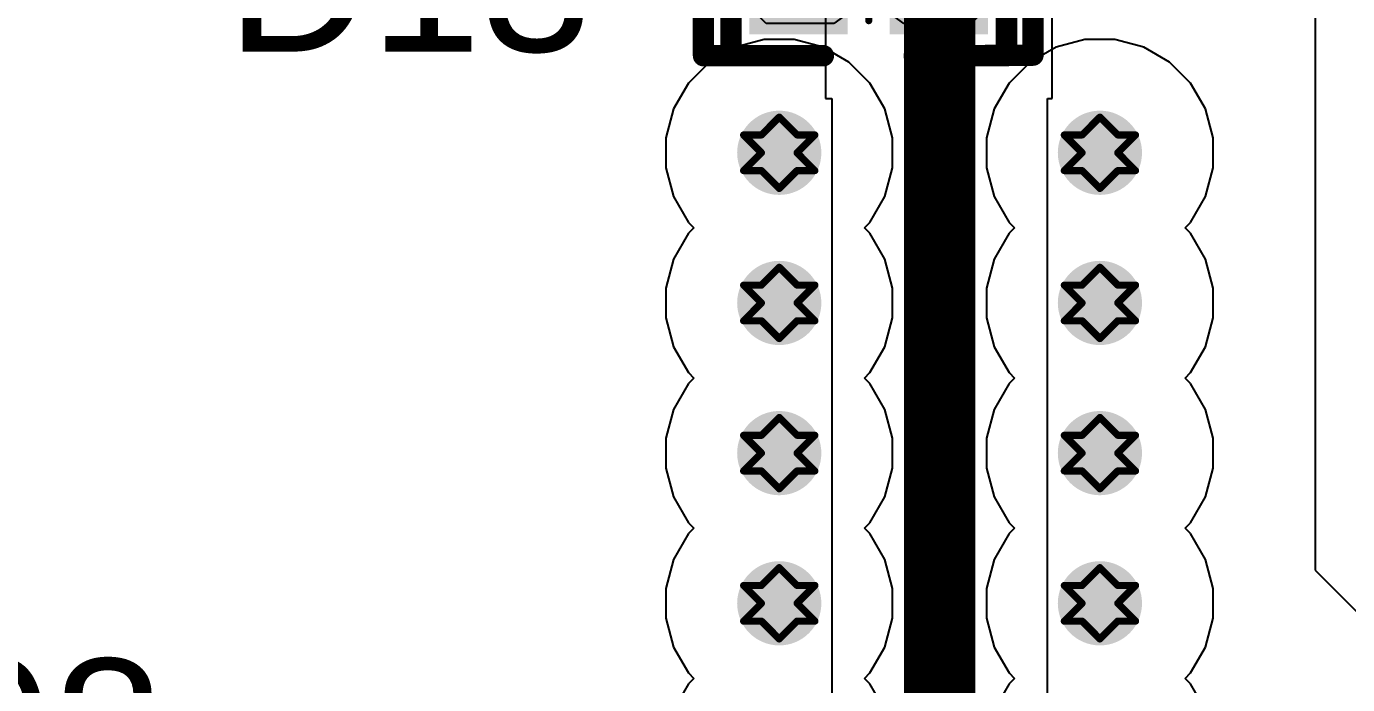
# Model space of a CAD drawing. Header units: inches. Extents: x -3 to 5437, y -3 to 5435.
# Drawn here: x 38.22 to 47.63, y 105.23 to 109.92 of the extents above; entities that cross this region are included whole.
import ezdxf

# ---------------------------------------------------------------- set-up
doc = ezdxf.new("R2010")
doc.units = ezdxf.units.IN
for name, color, linetype in [('Bottom Layer', 5, 'Continuous'), ('Drill Drawing', 1, 'Continuous'), ('GND', 16, 'Continuous'), ('Mechanical 15', 56, 'Continuous'), ('PWR', 76, 'Continuous'), ('Top Layer', 1, 'Continuous'), ('Top Overlay', 2, 'Continuous'), ('Top Paste', 8, 'Continuous'), ('Top Solder', 216, 'Continuous'), ('Via Holes', 16, 'Continuous')]:
    doc.layers.add(name, color=color, linetype=linetype)
doc.styles.add('Arial', font='', dxfattribs={"height": 0.2})
doc.styles.get('Arial').set_extended_font_data('Arial')

# ---------------------------------------------------------------- blocks, each defined once
blk = doc.blocks.new('TPESD0402G03V_68')
at = {"layer": 'Top Layer'}
for points in [[(-0.8, 0.3), (-0.2, 0.3), (-0.2, -0.3), (-0.8, -0.3)], [(0.2, 0.3), (0.8, 0.3), (0.8, -0.3), (0.2, -0.3)]]:
    blk.add_hatch(color=1, dxfattribs=at).paths.add_polyline_path(points)
at = {"layer": 'Top Solder'}
for points in [[(-0.8508, 0.3508), (-0.1492, 0.3508), (-0.1492, -0.3508), (-0.8508, -0.3508)], [(0.1492, 0.3508), (0.8508, 0.3508), (0.8508, -0.3508), (0.1492, -0.3508)]]:
    blk.add_hatch(color=216, dxfattribs=at).paths.add_polyline_path(points)
at = {"layer": 'Mechanical 15'}
for p, q in [((-0.1099, 0.19), (0.0001, -0.0098)), ((-0.1099, -0.0099), (-0.1099, 0.19)), ((0.0001, 0.0001), (0.1002, 0.19)), ((0.1002, 0.19), (0.1002, -0.1899)), ((0.1002, -0.1899), (0.0001, 0.0001)), ((0.0001, -0.0098), (-0.1099, -0.1899)), ((-0.1099, -0.1899), (-0.1099, -0.0099))]:
    blk.add_line(p, q, dxfattribs=at)
at = {"layer": 'Top Overlay'}
for p, q in [((-0.11, -0.0099), (-0.1099, 0.1901)), ((-0.1099, 0.1901), (0.0001, -0.0097)), ((0.0001, 0.0001), (0.1001, 0.1901)), ((0.1001, 0.1901), (0.1001, -0.1899)), ((0.1001, -0.1899), (0.0001, 0.0001)), ((-0.1099, -0.1899), (-0.11, -0.0099)), ((0.0001, -0.0097), (-0.1099, -0.1899))]:
    blk.add_line(p, q, dxfattribs=at)
for points in [[(-1.1777, -0.5039, 0.152, 0.152, 0), (-1.1777, 0.5081, 0.152, 0.152, 0)], [(-1.1777, 0.5081, 0.152, 0.152, 0), (-0.9811, 0.5042, 0.152, 0.152, 0)], [(-0.9811, -0.5039, 0.1524, 0.1524, 0), (-0.9811, 0.5042, 0.1524, 0.1524, 0)], [(-0.9811, 0.5042, 0.1524, 0.1524, 0), (-0.3235, 0.5042, 0.1524, 0.1524, 0)], [(-0.9811, -0.5039, 0.1524, 0.1524, 0), (-0.9811, 0.5042, 0.1524, 0.1524, 0)], [(0.3239, 0.504, 0.1524, 0.1524, 0), (0.9815, 0.504, 0.1524, 0.1524, 0)], [(0.9815, -0.504, 0.1524, 0.1524, 0), (0.9815, 0.504, 0.1524, 0.1524, 0)], [(0.9815, 0.504, 0.152, 0.152, 0), (1.1702, 0.504, 0.152, 0.152, 0)], [(1.1702, -0.4999, 0.152, 0.152, 0), (1.1702, 0.504, 0.152, 0.152, 0)], [(0.0001, -0.2539, 0.051, 0.051, 0), (0.0001, 0.2541, 0.051, 0.051, 0)], [(-1.1777, -0.5039, 0.152, 0.152, 0), (-0.9745, -0.5039, 0.152, 0.152, 0)], [(-1.1698, -0.5039, 0.152, 0.152, 0), (-0.9811, -0.5039, 0.152, 0.152, 0)], [(-0.9811, -0.5039, 0.1524, 0.1524, 0), (-0.3235, -0.5039, 0.1524, 0.1524, 0)], [(-0.9811, -0.5039, 0.1524, 0.1524, 0), (-0.3235, -0.5039, 0.1524, 0.1524, 0)], [(0.3239, -0.504, 0.1524, 0.1524, 0), (0.9815, -0.504, 0.1524, 0.1524, 0)], [(0.8471, -0.4999, 0.152, 0.152, 0), (1.1702, -0.4999, 0.152, 0.152, 0)]]:
    blk.add_lwpolyline(points, format="xyseb", dxfattribs=at)
for points in [[(-1.2157, 0.5081, 0.076, 0.076, 1), (-1.1397, 0.5081, 0.076, 0.076, 1)], [(-1.2157, 0.5081, 0.076, 0.076, 1), (-1.1397, 0.5081, 0.076, 0.076, 1)], [(-1.0192, 0.5042, 0.0762, 0.0762, 1), (-0.943, 0.5042, 0.0762, 0.0762, 1)], [(-1.0192, 0.5042, 0.0762, 0.0762, 1), (-0.943, 0.5042, 0.0762, 0.0762, 1)], [(-1.0192, 0.5042, 0.0762, 0.0762, 1), (-0.943, 0.5042, 0.0762, 0.0762, 1)], [(-1.0191, 0.5042, 0.076, 0.076, 1), (-0.9431, 0.5042, 0.076, 0.076, 1)], [(-0.3616, 0.5042, 0.0762, 0.0762, 1), (-0.2854, 0.5042, 0.0762, 0.0762, 1)], [(0.2858, 0.504, 0.0762, 0.0762, 1), (0.362, 0.504, 0.0762, 0.0762, 1)], [(0.9434, 0.504, 0.0762, 0.0762, 1), (1.0196, 0.504, 0.0762, 0.0762, 1)], [(0.9434, 0.504, 0.0762, 0.0762, 1), (1.0196, 0.504, 0.0762, 0.0762, 1)], [(0.9435, 0.504, 0.076, 0.076, 1), (1.0195, 0.504, 0.076, 0.076, 1)], [(1.1322, 0.504, 0.076, 0.076, 1), (1.2082, 0.504, 0.076, 0.076, 1)], [(1.1322, 0.504, 0.076, 0.076, 1), (1.2082, 0.504, 0.076, 0.076, 1)], [(-0.0127, 0.2541, 0.0255, 0.0255, 1), (0.0128, 0.2541, 0.0255, 0.0255, 1)], [(-0.0127, -0.2539, 0.0255, 0.0255, 1), (0.0128, -0.2539, 0.0255, 0.0255, 1)], [(-1.2157, -0.5039, 0.076, 0.076, 1), (-1.1397, -0.5039, 0.076, 0.076, 1)], [(-1.2157, -0.5039, 0.076, 0.076, 1), (-1.1397, -0.5039, 0.076, 0.076, 1)], [(-1.2078, -0.5039, 0.076, 0.076, 1), (-1.1318, -0.5039, 0.076, 0.076, 1)], [(-1.0192, -0.5039, 0.0762, 0.0762, 1), (-0.943, -0.5039, 0.0762, 0.0762, 1)], [(-1.0192, -0.5039, 0.0762, 0.0762, 1), (-0.943, -0.5039, 0.0762, 0.0762, 1)], [(-1.0192, -0.5039, 0.0762, 0.0762, 1), (-0.943, -0.5039, 0.0762, 0.0762, 1)], [(-1.0192, -0.5039, 0.0762, 0.0762, 1), (-0.943, -0.5039, 0.0762, 0.0762, 1)], [(-1.0191, -0.5039, 0.076, 0.076, 1), (-0.9431, -0.5039, 0.076, 0.076, 1)], [(-1.0125, -0.5039, 0.076, 0.076, 1), (-0.9365, -0.5039, 0.076, 0.076, 1)], [(-0.3616, -0.5039, 0.0762, 0.0762, 1), (-0.2854, -0.5039, 0.0762, 0.0762, 1)], [(-0.3616, -0.5039, 0.0762, 0.0762, 1), (-0.2854, -0.5039, 0.0762, 0.0762, 1)], [(0.2858, -0.504, 0.0762, 0.0762, 1), (0.362, -0.504, 0.0762, 0.0762, 1)], [(0.8091, -0.4999, 0.076, 0.076, 1), (0.8851, -0.4999, 0.076, 0.076, 1)], [(0.9434, -0.504, 0.0762, 0.0762, 1), (1.0196, -0.504, 0.0762, 0.0762, 1)], [(0.9434, -0.504, 0.0762, 0.0762, 1), (1.0196, -0.504, 0.0762, 0.0762, 1)], [(1.1322, -0.4999, 0.076, 0.076, 1), (1.2082, -0.4999, 0.076, 0.076, 1)], [(1.1322, -0.4999, 0.076, 0.076, 1), (1.2082, -0.4999, 0.076, 0.076, 1)]]:
    blk.add_lwpolyline(points, format="xyseb", close=True, dxfattribs=at)
at = {"layer": 'Top Paste'}
for p, q in [((-0.78, 0.2247), (-0.7299, 0.2748)), ((-0.78, -0.2252), (-0.78, 0.2247)), ((-0.7299, 0.2748), (-0.2499, 0.2748)), ((-0.2499, 0.2748), (-0.18, 0.2247)), ((-0.18, 0.2247), (-0.18, -0.2252)), ((0.1801, 0.2247), (0.2501, 0.2748)), ((0.1801, -0.2252), (0.1801, 0.2247)), ((0.2501, 0.2748), (0.73, 0.2748)), ((0.73, 0.2748), (0.7801, 0.2247)), ((0.7801, 0.2247), (0.7801, -0.2252)), ((-0.7299, -0.2753), (-0.78, -0.2252)), ((-0.2499, -0.2753), (-0.7299, -0.2753)), ((-0.18, -0.2252), (-0.2499, -0.2753)), ((0.2501, -0.2753), (0.1801, -0.2252)), ((0.73, -0.2753), (0.2501, -0.2753)), ((0.7801, -0.2252), (0.73, -0.2753))]:
    blk.add_line(p, q, dxfattribs=at)

msp = doc.modelspace()

# ---------------------------------------------------------------- hatches: boundary and pattern name
at = {"layer": 'Bottom Layer'}
h = msp.add_hatch(color=5, dxfattribs=at)
edge = h.paths.add_edge_path()
edge.add_arc((43.5836, 109.0155), 0.3, 0, 360)
h = msp.add_hatch(color=5, dxfattribs=at)
edge = h.paths.add_edge_path()
edge.add_arc((45.8685, 109.0155), 0.3, 0, 360)
h = msp.add_hatch(color=5, dxfattribs=at)
edge = h.paths.add_edge_path()
edge.add_arc((43.5836, 107.9459), 0.3, 0, 360)
h = msp.add_hatch(color=5, dxfattribs=at)
edge = h.paths.add_edge_path()
edge.add_arc((45.8685, 107.9459), 0.3, 0, 360)
h = msp.add_hatch(color=5, dxfattribs=at)
edge = h.paths.add_edge_path()
edge.add_arc((43.5836, 106.8762), 0.3, 0, 360)
h = msp.add_hatch(color=5, dxfattribs=at)
edge = h.paths.add_edge_path()
edge.add_arc((45.8685, 106.8762), 0.3, 0, 360)
h = msp.add_hatch(color=5, dxfattribs=at)
edge = h.paths.add_edge_path()
edge.add_arc((43.5836, 105.8065), 0.3, 0, 360)
h = msp.add_hatch(color=5, dxfattribs=at)
edge = h.paths.add_edge_path()
edge.add_arc((45.8685, 105.8065), 0.3, 0, 360)
at = {"layer": 'GND'}
h = msp.add_hatch(color=16, dxfattribs=at)
edge = h.paths.add_edge_path()
edge.add_arc((43.5836, 109.0155), 0.3, 0, 360)
h = msp.add_hatch(color=16, dxfattribs=at)
edge = h.paths.add_edge_path()
edge.add_arc((45.8685, 109.0155), 0.3, 0, 360)
h = msp.add_hatch(color=16, dxfattribs=at)
edge = h.paths.add_edge_path()
edge.add_arc((43.5836, 107.9459), 0.3, 0, 360)
h = msp.add_hatch(color=16, dxfattribs=at)
edge = h.paths.add_edge_path()
edge.add_arc((45.8685, 107.9459), 0.3, 0, 360)
h = msp.add_hatch(color=16, dxfattribs=at)
edge = h.paths.add_edge_path()
edge.add_arc((43.5836, 106.8762), 0.3, 0, 360)
h = msp.add_hatch(color=16, dxfattribs=at)
edge = h.paths.add_edge_path()
edge.add_arc((45.8685, 106.8762), 0.3, 0, 360)
h = msp.add_hatch(color=16, dxfattribs=at)
edge = h.paths.add_edge_path()
edge.add_arc((43.5836, 105.8065), 0.3, 0, 360)
h = msp.add_hatch(color=16, dxfattribs=at)
edge = h.paths.add_edge_path()
edge.add_arc((45.8685, 105.8065), 0.3, 0, 360)
at = {"layer": 'PWR'}
h = msp.add_hatch(color=76, dxfattribs=at)
edge = h.paths.add_edge_path()
edge.add_arc((43.5836, 109.0155), 0.3, 0, 360)
h = msp.add_hatch(color=76, dxfattribs=at)
edge = h.paths.add_edge_path()
edge.add_arc((45.8685, 109.0155), 0.3, 0, 360)
h = msp.add_hatch(color=76, dxfattribs=at)
edge = h.paths.add_edge_path()
edge.add_arc((43.5836, 107.9459), 0.3, 0, 360)
h = msp.add_hatch(color=76, dxfattribs=at)
edge = h.paths.add_edge_path()
edge.add_arc((45.8685, 107.9459), 0.3, 0, 360)
h = msp.add_hatch(color=76, dxfattribs=at)
edge = h.paths.add_edge_path()
edge.add_arc((43.5836, 106.8762), 0.3, 0, 360)
h = msp.add_hatch(color=76, dxfattribs=at)
edge = h.paths.add_edge_path()
edge.add_arc((45.8685, 106.8762), 0.3, 0, 360)
h = msp.add_hatch(color=76, dxfattribs=at)
edge = h.paths.add_edge_path()
edge.add_arc((43.5836, 105.8065), 0.3, 0, 360)
h = msp.add_hatch(color=76, dxfattribs=at)
edge = h.paths.add_edge_path()
edge.add_arc((45.8685, 105.8065), 0.3, 0, 360)
at = {"layer": 'Top Layer'}
h = msp.add_hatch(color=1, dxfattribs=at)
edge = h.paths.add_edge_path()
edge.add_arc((43.5836, 109.0155), 0.3, 0, 360)
h = msp.add_hatch(color=1, dxfattribs=at)
edge = h.paths.add_edge_path()
edge.add_arc((45.8685, 109.0155), 0.3, 0, 360)
h = msp.add_hatch(color=1, dxfattribs=at)
edge = h.paths.add_edge_path()
edge.add_arc((43.5836, 107.9459), 0.3, 0, 360)
h = msp.add_hatch(color=1, dxfattribs=at)
edge = h.paths.add_edge_path()
edge.add_arc((45.8685, 107.9459), 0.3, 0, 360)
h = msp.add_hatch(color=1, dxfattribs=at)
edge = h.paths.add_edge_path()
edge.add_arc((43.5836, 106.8762), 0.3, 0, 360)
h = msp.add_hatch(color=1, dxfattribs=at)
edge = h.paths.add_edge_path()
edge.add_arc((45.8685, 106.8762), 0.3, 0, 360)
h = msp.add_hatch(color=1, dxfattribs=at)
edge = h.paths.add_edge_path()
edge.add_arc((43.5836, 105.8065), 0.3, 0, 360)
h = msp.add_hatch(color=1, dxfattribs=at)
edge = h.paths.add_edge_path()
edge.add_arc((45.8685, 105.8065), 0.3, 0, 360)
at = {"layer": 'Via Holes'}
h = msp.add_hatch(color=7, dxfattribs=at)
edge = h.paths.add_edge_path()
edge.add_arc((43.5836, 109.0155), 0.15, 0, 360)
h = msp.add_hatch(color=7, dxfattribs=at)
edge = h.paths.add_edge_path()
edge.add_arc((45.8685, 109.0155), 0.15, 0, 360)
h = msp.add_hatch(color=7, dxfattribs=at)
edge = h.paths.add_edge_path()
edge.add_arc((43.5836, 107.9459), 0.15, 0, 360)
h = msp.add_hatch(color=7, dxfattribs=at)
edge = h.paths.add_edge_path()
edge.add_arc((45.8685, 107.9459), 0.15, 0, 360)
h = msp.add_hatch(color=7, dxfattribs=at)
edge = h.paths.add_edge_path()
edge.add_arc((43.5836, 106.8762), 0.15, 0, 360)
h = msp.add_hatch(color=7, dxfattribs=at)
edge = h.paths.add_edge_path()
edge.add_arc((45.8685, 106.8762), 0.15, 0, 360)
h = msp.add_hatch(color=7, dxfattribs=at)
edge = h.paths.add_edge_path()
edge.add_arc((43.5836, 105.8065), 0.15, 0, 360)
h = msp.add_hatch(color=7, dxfattribs=at)
edge = h.paths.add_edge_path()
edge.add_arc((45.8685, 105.8065), 0.15, 0, 360)

# ---------------------------------------------------------------- linework, layer by layer
at = {"layer": 'Drill Drawing'}
for points in [[(43.4566, 109.1425, 0.0508, 0.0508, 0), (43.5836, 109.2695, 0.0508, 0.0508, 0)], [(43.5836, 109.2695, 0.0508, 0.0508, 0), (43.7106, 109.1425, 0.0508, 0.0508, 0)], [(45.7415, 109.1425, 0.0508, 0.0508, 0), (45.8685, 109.2695, 0.0508, 0.0508, 0)], [(45.8685, 109.2695, 0.0508, 0.0508, 0), (45.9955, 109.1425, 0.0508, 0.0508, 0)], [(43.3296, 109.1425, 0.0508, 0.0508, 0), (43.4566, 109.0155, 0.0508, 0.0508, 0)], [(43.3296, 109.1425, 0.0508, 0.0508, 0), (43.4566, 109.1425, 0.0508, 0.0508, 0)], [(43.7106, 109.1425, 0.0508, 0.0508, 0), (43.8376, 109.1425, 0.0508, 0.0508, 0)], [(43.7106, 109.0155, 0.0508, 0.0508, 0), (43.8376, 109.1425, 0.0508, 0.0508, 0)], [(45.6145, 109.1425, 0.0508, 0.0508, 0), (45.7415, 109.0155, 0.0508, 0.0508, 0)], [(45.6145, 109.1425, 0.0508, 0.0508, 0), (45.7415, 109.1425, 0.0508, 0.0508, 0)], [(45.9955, 109.1425, 0.0508, 0.0508, 0), (46.1225, 109.1425, 0.0508, 0.0508, 0)], [(45.9955, 109.0155, 0.0508, 0.0508, 0), (46.1225, 109.1425, 0.0508, 0.0508, 0)], [(43.3296, 108.8885, 0.0508, 0.0508, 0), (43.4566, 109.0155, 0.0508, 0.0508, 0)], [(43.7106, 109.0155, 0.0508, 0.0508, 0), (43.8376, 108.8885, 0.0508, 0.0508, 0)], [(45.6145, 108.8885, 0.0508, 0.0508, 0), (45.7415, 109.0155, 0.0508, 0.0508, 0)], [(45.9955, 109.0155, 0.0508, 0.0508, 0), (46.1225, 108.8885, 0.0508, 0.0508, 0)], [(43.3296, 108.8885, 0.0508, 0.0508, 0), (43.4566, 108.8885, 0.0508, 0.0508, 0)], [(43.4566, 108.8885, 0.0508, 0.0508, 0), (43.5836, 108.7615, 0.0508, 0.0508, 0)], [(43.5836, 108.7615, 0.0508, 0.0508, 0), (43.7106, 108.8885, 0.0508, 0.0508, 0)], [(43.7106, 108.8885, 0.0508, 0.0508, 0), (43.8376, 108.8885, 0.0508, 0.0508, 0)], [(45.6145, 108.8885, 0.0508, 0.0508, 0), (45.7415, 108.8885, 0.0508, 0.0508, 0)], [(45.7415, 108.8885, 0.0508, 0.0508, 0), (45.8685, 108.7615, 0.0508, 0.0508, 0)], [(45.8685, 108.7615, 0.0508, 0.0508, 0), (45.9955, 108.8885, 0.0508, 0.0508, 0)], [(45.9955, 108.8885, 0.0508, 0.0508, 0), (46.1225, 108.8885, 0.0508, 0.0508, 0)], [(43.4566, 108.0729, 0.0508, 0.0508, 0), (43.5836, 108.1999, 0.0508, 0.0508, 0)], [(43.5836, 108.1999, 0.0508, 0.0508, 0), (43.7106, 108.0729, 0.0508, 0.0508, 0)], [(45.7415, 108.0729, 0.0508, 0.0508, 0), (45.8685, 108.1999, 0.0508, 0.0508, 0)], [(45.8685, 108.1999, 0.0508, 0.0508, 0), (45.9955, 108.0729, 0.0508, 0.0508, 0)], [(43.3296, 108.0729, 0.0508, 0.0508, 0), (43.4566, 107.9459, 0.0508, 0.0508, 0)], [(43.3296, 108.0729, 0.0508, 0.0508, 0), (43.4566, 108.0729, 0.0508, 0.0508, 0)], [(43.7106, 108.0729, 0.0508, 0.0508, 0), (43.8376, 108.0729, 0.0508, 0.0508, 0)], [(43.7106, 107.9459, 0.0508, 0.0508, 0), (43.8376, 108.0729, 0.0508, 0.0508, 0)], [(45.6145, 108.0729, 0.0508, 0.0508, 0), (45.7415, 107.9459, 0.0508, 0.0508, 0)], [(45.6145, 108.0729, 0.0508, 0.0508, 0), (45.7415, 108.0729, 0.0508, 0.0508, 0)], [(45.9955, 108.0729, 0.0508, 0.0508, 0), (46.1225, 108.0729, 0.0508, 0.0508, 0)], [(45.9955, 107.9459, 0.0508, 0.0508, 0), (46.1225, 108.0729, 0.0508, 0.0508, 0)], [(43.3296, 107.8189, 0.0508, 0.0508, 0), (43.4566, 107.9459, 0.0508, 0.0508, 0)], [(43.7106, 107.9459, 0.0508, 0.0508, 0), (43.8376, 107.8189, 0.0508, 0.0508, 0)], [(45.6145, 107.8189, 0.0508, 0.0508, 0), (45.7415, 107.9459, 0.0508, 0.0508, 0)], [(45.9955, 107.9459, 0.0508, 0.0508, 0), (46.1225, 107.8189, 0.0508, 0.0508, 0)], [(43.3296, 107.8189, 0.0508, 0.0508, 0), (43.4566, 107.8189, 0.0508, 0.0508, 0)], [(43.4566, 107.8189, 0.0508, 0.0508, 0), (43.5836, 107.6919, 0.0508, 0.0508, 0)], [(43.5836, 107.6919, 0.0508, 0.0508, 0), (43.7106, 107.8189, 0.0508, 0.0508, 0)], [(43.7106, 107.8189, 0.0508, 0.0508, 0), (43.8376, 107.8189, 0.0508, 0.0508, 0)], [(45.6145, 107.8189, 0.0508, 0.0508, 0), (45.7415, 107.8189, 0.0508, 0.0508, 0)], [(45.7415, 107.8189, 0.0508, 0.0508, 0), (45.8685, 107.6919, 0.0508, 0.0508, 0)], [(45.8685, 107.6919, 0.0508, 0.0508, 0), (45.9955, 107.8189, 0.0508, 0.0508, 0)], [(45.9955, 107.8189, 0.0508, 0.0508, 0), (46.1225, 107.8189, 0.0508, 0.0508, 0)], [(43.4566, 107.0032, 0.0508, 0.0508, 0), (43.5836, 107.1302, 0.0508, 0.0508, 0)], [(43.5836, 107.1302, 0.0508, 0.0508, 0), (43.7106, 107.0032, 0.0508, 0.0508, 0)], [(45.7415, 107.0032, 0.0508, 0.0508, 0), (45.8685, 107.1302, 0.0508, 0.0508, 0)], [(45.8685, 107.1302, 0.0508, 0.0508, 0), (45.9955, 107.0032, 0.0508, 0.0508, 0)], [(43.3296, 107.0032, 0.0508, 0.0508, 0), (43.4566, 106.8762, 0.0508, 0.0508, 0)], [(43.3296, 107.0032, 0.0508, 0.0508, 0), (43.4566, 107.0032, 0.0508, 0.0508, 0)], [(43.7106, 107.0032, 0.0508, 0.0508, 0), (43.8376, 107.0032, 0.0508, 0.0508, 0)], [(43.7106, 106.8762, 0.0508, 0.0508, 0), (43.8376, 107.0032, 0.0508, 0.0508, 0)], [(45.6145, 107.0032, 0.0508, 0.0508, 0), (45.7415, 106.8762, 0.0508, 0.0508, 0)], [(45.6145, 107.0032, 0.0508, 0.0508, 0), (45.7415, 107.0032, 0.0508, 0.0508, 0)], [(45.9955, 107.0032, 0.0508, 0.0508, 0), (46.1225, 107.0032, 0.0508, 0.0508, 0)], [(45.9955, 106.8762, 0.0508, 0.0508, 0), (46.1225, 107.0032, 0.0508, 0.0508, 0)], [(43.3296, 106.7492, 0.0508, 0.0508, 0), (43.4566, 106.8762, 0.0508, 0.0508, 0)], [(43.7106, 106.8762, 0.0508, 0.0508, 0), (43.8376, 106.7492, 0.0508, 0.0508, 0)], [(45.6145, 106.7492, 0.0508, 0.0508, 0), (45.7415, 106.8762, 0.0508, 0.0508, 0)], [(45.9955, 106.8762, 0.0508, 0.0508, 0), (46.1225, 106.7492, 0.0508, 0.0508, 0)], [(43.3296, 106.7492, 0.0508, 0.0508, 0), (43.4566, 106.7492, 0.0508, 0.0508, 0)], [(43.4566, 106.7492, 0.0508, 0.0508, 0), (43.5836, 106.6222, 0.0508, 0.0508, 0)], [(43.5836, 106.6222, 0.0508, 0.0508, 0), (43.7106, 106.7492, 0.0508, 0.0508, 0)], [(43.7106, 106.7492, 0.0508, 0.0508, 0), (43.8376, 106.7492, 0.0508, 0.0508, 0)], [(45.6145, 106.7492, 0.0508, 0.0508, 0), (45.7415, 106.7492, 0.0508, 0.0508, 0)], [(45.7415, 106.7492, 0.0508, 0.0508, 0), (45.8685, 106.6222, 0.0508, 0.0508, 0)], [(45.8685, 106.6222, 0.0508, 0.0508, 0), (45.9955, 106.7492, 0.0508, 0.0508, 0)], [(45.9955, 106.7492, 0.0508, 0.0508, 0), (46.1225, 106.7492, 0.0508, 0.0508, 0)], [(43.4566, 105.9335, 0.0508, 0.0508, 0), (43.5836, 106.0605, 0.0508, 0.0508, 0)], [(43.5836, 106.0605, 0.0508, 0.0508, 0), (43.7106, 105.9335, 0.0508, 0.0508, 0)], [(45.7415, 105.9335, 0.0508, 0.0508, 0), (45.8685, 106.0605, 0.0508, 0.0508, 0)], [(45.8685, 106.0605, 0.0508, 0.0508, 0), (45.9955, 105.9335, 0.0508, 0.0508, 0)], [(43.3296, 105.9335, 0.0508, 0.0508, 0), (43.4566, 105.8065, 0.0508, 0.0508, 0)], [(43.3296, 105.9335, 0.0508, 0.0508, 0), (43.4566, 105.9335, 0.0508, 0.0508, 0)], [(43.7106, 105.9335, 0.0508, 0.0508, 0), (43.8376, 105.9335, 0.0508, 0.0508, 0)], [(43.7106, 105.8065, 0.0508, 0.0508, 0), (43.8376, 105.9335, 0.0508, 0.0508, 0)], [(45.6145, 105.9335, 0.0508, 0.0508, 0), (45.7415, 105.8065, 0.0508, 0.0508, 0)], [(45.6145, 105.9335, 0.0508, 0.0508, 0), (45.7415, 105.9335, 0.0508, 0.0508, 0)], [(45.9955, 105.9335, 0.0508, 0.0508, 0), (46.1225, 105.9335, 0.0508, 0.0508, 0)], [(45.9955, 105.8065, 0.0508, 0.0508, 0), (46.1225, 105.9335, 0.0508, 0.0508, 0)], [(43.3296, 105.6795, 0.0508, 0.0508, 0), (43.4566, 105.8065, 0.0508, 0.0508, 0)], [(43.7106, 105.8065, 0.0508, 0.0508, 0), (43.8376, 105.6795, 0.0508, 0.0508, 0)], [(45.6145, 105.6795, 0.0508, 0.0508, 0), (45.7415, 105.8065, 0.0508, 0.0508, 0)], [(45.9955, 105.8065, 0.0508, 0.0508, 0), (46.1225, 105.6795, 0.0508, 0.0508, 0)], [(43.3296, 105.6795, 0.0508, 0.0508, 0), (43.4566, 105.6795, 0.0508, 0.0508, 0)], [(43.4566, 105.6795, 0.0508, 0.0508, 0), (43.5836, 105.5525, 0.0508, 0.0508, 0)], [(43.5836, 105.5525, 0.0508, 0.0508, 0), (43.7106, 105.6795, 0.0508, 0.0508, 0)], [(43.7106, 105.6795, 0.0508, 0.0508, 0), (43.8376, 105.6795, 0.0508, 0.0508, 0)], [(45.6145, 105.6795, 0.0508, 0.0508, 0), (45.7415, 105.6795, 0.0508, 0.0508, 0)], [(45.7415, 105.6795, 0.0508, 0.0508, 0), (45.8685, 105.5525, 0.0508, 0.0508, 0)], [(45.8685, 105.5525, 0.0508, 0.0508, 0), (45.9955, 105.6795, 0.0508, 0.0508, 0)], [(45.9955, 105.6795, 0.0508, 0.0508, 0), (46.1225, 105.6795, 0.0508, 0.0508, 0)]]:
    msp.add_lwpolyline(points, format="xyseb", dxfattribs=at)
for points in [[(43.5709, 109.2695, 0.0254, 0.0254, 1), (43.5963, 109.2695, 0.0254, 0.0254, 1)], [(43.5709, 109.2695, 0.0254, 0.0254, 1), (43.5963, 109.2695, 0.0254, 0.0254, 1)], [(45.8558, 109.2695, 0.0254, 0.0254, 1), (45.8812, 109.2695, 0.0254, 0.0254, 1)], [(45.8558, 109.2695, 0.0254, 0.0254, 1), (45.8812, 109.2695, 0.0254, 0.0254, 1)], [(43.3169, 109.1425, 0.0254, 0.0254, 1), (43.3423, 109.1425, 0.0254, 0.0254, 1)], [(43.3169, 109.1425, 0.0254, 0.0254, 1), (43.3423, 109.1425, 0.0254, 0.0254, 1)], [(43.4439, 109.1425, 0.0254, 0.0254, 1), (43.4693, 109.1425, 0.0254, 0.0254, 1)], [(43.4439, 109.1425, 0.0254, 0.0254, 1), (43.4693, 109.1425, 0.0254, 0.0254, 1)], [(43.6979, 109.1425, 0.0254, 0.0254, 1), (43.7233, 109.1425, 0.0254, 0.0254, 1)], [(43.6979, 109.1425, 0.0254, 0.0254, 1), (43.7233, 109.1425, 0.0254, 0.0254, 1)], [(43.8249, 109.1425, 0.0254, 0.0254, 1), (43.8503, 109.1425, 0.0254, 0.0254, 1)], [(43.8249, 109.1425, 0.0254, 0.0254, 1), (43.8503, 109.1425, 0.0254, 0.0254, 1)], [(45.6018, 109.1425, 0.0254, 0.0254, 1), (45.6272, 109.1425, 0.0254, 0.0254, 1)], [(45.6018, 109.1425, 0.0254, 0.0254, 1), (45.6272, 109.1425, 0.0254, 0.0254, 1)], [(45.7288, 109.1425, 0.0254, 0.0254, 1), (45.7542, 109.1425, 0.0254, 0.0254, 1)], [(45.7288, 109.1425, 0.0254, 0.0254, 1), (45.7542, 109.1425, 0.0254, 0.0254, 1)], [(45.9828, 109.1425, 0.0254, 0.0254, 1), (46.0082, 109.1425, 0.0254, 0.0254, 1)], [(45.9828, 109.1425, 0.0254, 0.0254, 1), (46.0082, 109.1425, 0.0254, 0.0254, 1)], [(46.1098, 109.1425, 0.0254, 0.0254, 1), (46.1352, 109.1425, 0.0254, 0.0254, 1)], [(46.1098, 109.1425, 0.0254, 0.0254, 1), (46.1352, 109.1425, 0.0254, 0.0254, 1)], [(43.4439, 109.0155, 0.0254, 0.0254, 1), (43.4693, 109.0155, 0.0254, 0.0254, 1)], [(43.4439, 109.0155, 0.0254, 0.0254, 1), (43.4693, 109.0155, 0.0254, 0.0254, 1)], [(43.6979, 109.0155, 0.0254, 0.0254, 1), (43.7233, 109.0155, 0.0254, 0.0254, 1)], [(43.6979, 109.0155, 0.0254, 0.0254, 1), (43.7233, 109.0155, 0.0254, 0.0254, 1)], [(45.7288, 109.0155, 0.0254, 0.0254, 1), (45.7542, 109.0155, 0.0254, 0.0254, 1)], [(45.7288, 109.0155, 0.0254, 0.0254, 1), (45.7542, 109.0155, 0.0254, 0.0254, 1)], [(45.9828, 109.0155, 0.0254, 0.0254, 1), (46.0082, 109.0155, 0.0254, 0.0254, 1)], [(45.9828, 109.0155, 0.0254, 0.0254, 1), (46.0082, 109.0155, 0.0254, 0.0254, 1)], [(43.3169, 108.8885, 0.0254, 0.0254, 1), (43.3423, 108.8885, 0.0254, 0.0254, 1)], [(43.3169, 108.8885, 0.0254, 0.0254, 1), (43.3423, 108.8885, 0.0254, 0.0254, 1)], [(43.4439, 108.8885, 0.0254, 0.0254, 1), (43.4693, 108.8885, 0.0254, 0.0254, 1)], [(43.4439, 108.8885, 0.0254, 0.0254, 1), (43.4693, 108.8885, 0.0254, 0.0254, 1)], [(43.6979, 108.8885, 0.0254, 0.0254, 1), (43.7233, 108.8885, 0.0254, 0.0254, 1)], [(43.6979, 108.8885, 0.0254, 0.0254, 1), (43.7233, 108.8885, 0.0254, 0.0254, 1)], [(43.8249, 108.8885, 0.0254, 0.0254, 1), (43.8503, 108.8885, 0.0254, 0.0254, 1)], [(43.8249, 108.8885, 0.0254, 0.0254, 1), (43.8503, 108.8885, 0.0254, 0.0254, 1)], [(45.6018, 108.8885, 0.0254, 0.0254, 1), (45.6272, 108.8885, 0.0254, 0.0254, 1)], [(45.6018, 108.8885, 0.0254, 0.0254, 1), (45.6272, 108.8885, 0.0254, 0.0254, 1)], [(45.7288, 108.8885, 0.0254, 0.0254, 1), (45.7542, 108.8885, 0.0254, 0.0254, 1)], [(45.7288, 108.8885, 0.0254, 0.0254, 1), (45.7542, 108.8885, 0.0254, 0.0254, 1)], [(45.9828, 108.8885, 0.0254, 0.0254, 1), (46.0082, 108.8885, 0.0254, 0.0254, 1)], [(45.9828, 108.8885, 0.0254, 0.0254, 1), (46.0082, 108.8885, 0.0254, 0.0254, 1)], [(46.1098, 108.8885, 0.0254, 0.0254, 1), (46.1352, 108.8885, 0.0254, 0.0254, 1)], [(46.1098, 108.8885, 0.0254, 0.0254, 1), (46.1352, 108.8885, 0.0254, 0.0254, 1)], [(43.5709, 108.7615, 0.0254, 0.0254, 1), (43.5963, 108.7615, 0.0254, 0.0254, 1)], [(43.5709, 108.7615, 0.0254, 0.0254, 1), (43.5963, 108.7615, 0.0254, 0.0254, 1)], [(45.8558, 108.7615, 0.0254, 0.0254, 1), (45.8812, 108.7615, 0.0254, 0.0254, 1)], [(45.8558, 108.7615, 0.0254, 0.0254, 1), (45.8812, 108.7615, 0.0254, 0.0254, 1)], [(43.5709, 108.1999, 0.0254, 0.0254, 1), (43.5963, 108.1999, 0.0254, 0.0254, 1)], [(43.5709, 108.1999, 0.0254, 0.0254, 1), (43.5963, 108.1999, 0.0254, 0.0254, 1)], [(45.8558, 108.1999, 0.0254, 0.0254, 1), (45.8812, 108.1999, 0.0254, 0.0254, 1)], [(45.8558, 108.1999, 0.0254, 0.0254, 1), (45.8812, 108.1999, 0.0254, 0.0254, 1)], [(43.3169, 108.0729, 0.0254, 0.0254, 1), (43.3423, 108.0729, 0.0254, 0.0254, 1)], [(43.3169, 108.0729, 0.0254, 0.0254, 1), (43.3423, 108.0729, 0.0254, 0.0254, 1)], [(43.4439, 108.0729, 0.0254, 0.0254, 1), (43.4693, 108.0729, 0.0254, 0.0254, 1)], [(43.4439, 108.0729, 0.0254, 0.0254, 1), (43.4693, 108.0729, 0.0254, 0.0254, 1)], [(43.6979, 108.0729, 0.0254, 0.0254, 1), (43.7233, 108.0729, 0.0254, 0.0254, 1)], [(43.6979, 108.0729, 0.0254, 0.0254, 1), (43.7233, 108.0729, 0.0254, 0.0254, 1)], [(43.8249, 108.0729, 0.0254, 0.0254, 1), (43.8503, 108.0729, 0.0254, 0.0254, 1)], [(43.8249, 108.0729, 0.0254, 0.0254, 1), (43.8503, 108.0729, 0.0254, 0.0254, 1)], [(45.6018, 108.0729, 0.0254, 0.0254, 1), (45.6272, 108.0729, 0.0254, 0.0254, 1)], [(45.6018, 108.0729, 0.0254, 0.0254, 1), (45.6272, 108.0729, 0.0254, 0.0254, 1)], [(45.7288, 108.0729, 0.0254, 0.0254, 1), (45.7542, 108.0729, 0.0254, 0.0254, 1)], [(45.7288, 108.0729, 0.0254, 0.0254, 1), (45.7542, 108.0729, 0.0254, 0.0254, 1)], [(45.9828, 108.0729, 0.0254, 0.0254, 1), (46.0082, 108.0729, 0.0254, 0.0254, 1)], [(45.9828, 108.0729, 0.0254, 0.0254, 1), (46.0082, 108.0729, 0.0254, 0.0254, 1)], [(46.1098, 108.0729, 0.0254, 0.0254, 1), (46.1352, 108.0729, 0.0254, 0.0254, 1)], [(46.1098, 108.0729, 0.0254, 0.0254, 1), (46.1352, 108.0729, 0.0254, 0.0254, 1)], [(43.4439, 107.9459, 0.0254, 0.0254, 1), (43.4693, 107.9459, 0.0254, 0.0254, 1)], [(43.4439, 107.9459, 0.0254, 0.0254, 1), (43.4693, 107.9459, 0.0254, 0.0254, 1)], [(43.6979, 107.9459, 0.0254, 0.0254, 1), (43.7233, 107.9459, 0.0254, 0.0254, 1)], [(43.6979, 107.9459, 0.0254, 0.0254, 1), (43.7233, 107.9459, 0.0254, 0.0254, 1)], [(45.7288, 107.9459, 0.0254, 0.0254, 1), (45.7542, 107.9459, 0.0254, 0.0254, 1)], [(45.7288, 107.9459, 0.0254, 0.0254, 1), (45.7542, 107.9459, 0.0254, 0.0254, 1)], [(45.9828, 107.9459, 0.0254, 0.0254, 1), (46.0082, 107.9459, 0.0254, 0.0254, 1)], [(45.9828, 107.9459, 0.0254, 0.0254, 1), (46.0082, 107.9459, 0.0254, 0.0254, 1)], [(43.3169, 107.8189, 0.0254, 0.0254, 1), (43.3423, 107.8189, 0.0254, 0.0254, 1)], [(43.3169, 107.8189, 0.0254, 0.0254, 1), (43.3423, 107.8189, 0.0254, 0.0254, 1)], [(43.4439, 107.8189, 0.0254, 0.0254, 1), (43.4693, 107.8189, 0.0254, 0.0254, 1)], [(43.4439, 107.8189, 0.0254, 0.0254, 1), (43.4693, 107.8189, 0.0254, 0.0254, 1)], [(43.6979, 107.8189, 0.0254, 0.0254, 1), (43.7233, 107.8189, 0.0254, 0.0254, 1)], [(43.6979, 107.8189, 0.0254, 0.0254, 1), (43.7233, 107.8189, 0.0254, 0.0254, 1)], [(43.8249, 107.8189, 0.0254, 0.0254, 1), (43.8503, 107.8189, 0.0254, 0.0254, 1)], [(43.8249, 107.8189, 0.0254, 0.0254, 1), (43.8503, 107.8189, 0.0254, 0.0254, 1)], [(45.6018, 107.8189, 0.0254, 0.0254, 1), (45.6272, 107.8189, 0.0254, 0.0254, 1)], [(45.6018, 107.8189, 0.0254, 0.0254, 1), (45.6272, 107.8189, 0.0254, 0.0254, 1)], [(45.7288, 107.8189, 0.0254, 0.0254, 1), (45.7542, 107.8189, 0.0254, 0.0254, 1)], [(45.7288, 107.8189, 0.0254, 0.0254, 1), (45.7542, 107.8189, 0.0254, 0.0254, 1)], [(45.9828, 107.8189, 0.0254, 0.0254, 1), (46.0082, 107.8189, 0.0254, 0.0254, 1)], [(45.9828, 107.8189, 0.0254, 0.0254, 1), (46.0082, 107.8189, 0.0254, 0.0254, 1)], [(46.1098, 107.8189, 0.0254, 0.0254, 1), (46.1352, 107.8189, 0.0254, 0.0254, 1)], [(46.1098, 107.8189, 0.0254, 0.0254, 1), (46.1352, 107.8189, 0.0254, 0.0254, 1)], [(43.5709, 107.6919, 0.0254, 0.0254, 1), (43.5963, 107.6919, 0.0254, 0.0254, 1)], [(43.5709, 107.6919, 0.0254, 0.0254, 1), (43.5963, 107.6919, 0.0254, 0.0254, 1)], [(45.8558, 107.6919, 0.0254, 0.0254, 1), (45.8812, 107.6919, 0.0254, 0.0254, 1)], [(45.8558, 107.6919, 0.0254, 0.0254, 1), (45.8812, 107.6919, 0.0254, 0.0254, 1)], [(43.5709, 107.1302, 0.0254, 0.0254, 1), (43.5963, 107.1302, 0.0254, 0.0254, 1)], [(43.5709, 107.1302, 0.0254, 0.0254, 1), (43.5963, 107.1302, 0.0254, 0.0254, 1)], [(45.8558, 107.1302, 0.0254, 0.0254, 1), (45.8812, 107.1302, 0.0254, 0.0254, 1)], [(45.8558, 107.1302, 0.0254, 0.0254, 1), (45.8812, 107.1302, 0.0254, 0.0254, 1)], [(43.3169, 107.0032, 0.0254, 0.0254, 1), (43.3423, 107.0032, 0.0254, 0.0254, 1)], [(43.3169, 107.0032, 0.0254, 0.0254, 1), (43.3423, 107.0032, 0.0254, 0.0254, 1)], [(43.4439, 107.0032, 0.0254, 0.0254, 1), (43.4693, 107.0032, 0.0254, 0.0254, 1)], [(43.4439, 107.0032, 0.0254, 0.0254, 1), (43.4693, 107.0032, 0.0254, 0.0254, 1)], [(43.6979, 107.0032, 0.0254, 0.0254, 1), (43.7233, 107.0032, 0.0254, 0.0254, 1)], [(43.6979, 107.0032, 0.0254, 0.0254, 1), (43.7233, 107.0032, 0.0254, 0.0254, 1)], [(43.8249, 107.0032, 0.0254, 0.0254, 1), (43.8503, 107.0032, 0.0254, 0.0254, 1)], [(43.8249, 107.0032, 0.0254, 0.0254, 1), (43.8503, 107.0032, 0.0254, 0.0254, 1)], [(45.6018, 107.0032, 0.0254, 0.0254, 1), (45.6272, 107.0032, 0.0254, 0.0254, 1)], [(45.6018, 107.0032, 0.0254, 0.0254, 1), (45.6272, 107.0032, 0.0254, 0.0254, 1)], [(45.7288, 107.0032, 0.0254, 0.0254, 1), (45.7542, 107.0032, 0.0254, 0.0254, 1)], [(45.7288, 107.0032, 0.0254, 0.0254, 1), (45.7542, 107.0032, 0.0254, 0.0254, 1)], [(45.9828, 107.0032, 0.0254, 0.0254, 1), (46.0082, 107.0032, 0.0254, 0.0254, 1)], [(45.9828, 107.0032, 0.0254, 0.0254, 1), (46.0082, 107.0032, 0.0254, 0.0254, 1)], [(46.1098, 107.0032, 0.0254, 0.0254, 1), (46.1352, 107.0032, 0.0254, 0.0254, 1)], [(46.1098, 107.0032, 0.0254, 0.0254, 1), (46.1352, 107.0032, 0.0254, 0.0254, 1)], [(43.4439, 106.8762, 0.0254, 0.0254, 1), (43.4693, 106.8762, 0.0254, 0.0254, 1)], [(43.4439, 106.8762, 0.0254, 0.0254, 1), (43.4693, 106.8762, 0.0254, 0.0254, 1)], [(43.6979, 106.8762, 0.0254, 0.0254, 1), (43.7233, 106.8762, 0.0254, 0.0254, 1)], [(43.6979, 106.8762, 0.0254, 0.0254, 1), (43.7233, 106.8762, 0.0254, 0.0254, 1)], [(45.7288, 106.8762, 0.0254, 0.0254, 1), (45.7542, 106.8762, 0.0254, 0.0254, 1)], [(45.7288, 106.8762, 0.0254, 0.0254, 1), (45.7542, 106.8762, 0.0254, 0.0254, 1)], [(45.9828, 106.8762, 0.0254, 0.0254, 1), (46.0082, 106.8762, 0.0254, 0.0254, 1)], [(45.9828, 106.8762, 0.0254, 0.0254, 1), (46.0082, 106.8762, 0.0254, 0.0254, 1)], [(43.3169, 106.7492, 0.0254, 0.0254, 1), (43.3423, 106.7492, 0.0254, 0.0254, 1)], [(43.3169, 106.7492, 0.0254, 0.0254, 1), (43.3423, 106.7492, 0.0254, 0.0254, 1)], [(43.4439, 106.7492, 0.0254, 0.0254, 1), (43.4693, 106.7492, 0.0254, 0.0254, 1)], [(43.4439, 106.7492, 0.0254, 0.0254, 1), (43.4693, 106.7492, 0.0254, 0.0254, 1)], [(43.6979, 106.7492, 0.0254, 0.0254, 1), (43.7233, 106.7492, 0.0254, 0.0254, 1)], [(43.6979, 106.7492, 0.0254, 0.0254, 1), (43.7233, 106.7492, 0.0254, 0.0254, 1)], [(43.8249, 106.7492, 0.0254, 0.0254, 1), (43.8503, 106.7492, 0.0254, 0.0254, 1)], [(43.8249, 106.7492, 0.0254, 0.0254, 1), (43.8503, 106.7492, 0.0254, 0.0254, 1)], [(45.6018, 106.7492, 0.0254, 0.0254, 1), (45.6272, 106.7492, 0.0254, 0.0254, 1)], [(45.6018, 106.7492, 0.0254, 0.0254, 1), (45.6272, 106.7492, 0.0254, 0.0254, 1)], [(45.7288, 106.7492, 0.0254, 0.0254, 1), (45.7542, 106.7492, 0.0254, 0.0254, 1)], [(45.7288, 106.7492, 0.0254, 0.0254, 1), (45.7542, 106.7492, 0.0254, 0.0254, 1)], [(45.9828, 106.7492, 0.0254, 0.0254, 1), (46.0082, 106.7492, 0.0254, 0.0254, 1)], [(45.9828, 106.7492, 0.0254, 0.0254, 1), (46.0082, 106.7492, 0.0254, 0.0254, 1)], [(46.1098, 106.7492, 0.0254, 0.0254, 1), (46.1352, 106.7492, 0.0254, 0.0254, 1)], [(46.1098, 106.7492, 0.0254, 0.0254, 1), (46.1352, 106.7492, 0.0254, 0.0254, 1)], [(43.5709, 106.6222, 0.0254, 0.0254, 1), (43.5963, 106.6222, 0.0254, 0.0254, 1)], [(43.5709, 106.6222, 0.0254, 0.0254, 1), (43.5963, 106.6222, 0.0254, 0.0254, 1)], [(45.8558, 106.6222, 0.0254, 0.0254, 1), (45.8812, 106.6222, 0.0254, 0.0254, 1)], [(45.8558, 106.6222, 0.0254, 0.0254, 1), (45.8812, 106.6222, 0.0254, 0.0254, 1)], [(43.5709, 106.0605, 0.0254, 0.0254, 1), (43.5963, 106.0605, 0.0254, 0.0254, 1)], [(43.5709, 106.0605, 0.0254, 0.0254, 1), (43.5963, 106.0605, 0.0254, 0.0254, 1)], [(45.8558, 106.0605, 0.0254, 0.0254, 1), (45.8812, 106.0605, 0.0254, 0.0254, 1)], [(45.8558, 106.0605, 0.0254, 0.0254, 1), (45.8812, 106.0605, 0.0254, 0.0254, 1)], [(43.3169, 105.9335, 0.0254, 0.0254, 1), (43.3423, 105.9335, 0.0254, 0.0254, 1)], [(43.3169, 105.9335, 0.0254, 0.0254, 1), (43.3423, 105.9335, 0.0254, 0.0254, 1)], [(43.4439, 105.9335, 0.0254, 0.0254, 1), (43.4693, 105.9335, 0.0254, 0.0254, 1)], [(43.4439, 105.9335, 0.0254, 0.0254, 1), (43.4693, 105.9335, 0.0254, 0.0254, 1)], [(43.6979, 105.9335, 0.0254, 0.0254, 1), (43.7233, 105.9335, 0.0254, 0.0254, 1)], [(43.6979, 105.9335, 0.0254, 0.0254, 1), (43.7233, 105.9335, 0.0254, 0.0254, 1)], [(43.8249, 105.9335, 0.0254, 0.0254, 1), (43.8503, 105.9335, 0.0254, 0.0254, 1)], [(43.8249, 105.9335, 0.0254, 0.0254, 1), (43.8503, 105.9335, 0.0254, 0.0254, 1)], [(45.6018, 105.9335, 0.0254, 0.0254, 1), (45.6272, 105.9335, 0.0254, 0.0254, 1)], [(45.6018, 105.9335, 0.0254, 0.0254, 1), (45.6272, 105.9335, 0.0254, 0.0254, 1)], [(45.7288, 105.9335, 0.0254, 0.0254, 1), (45.7542, 105.9335, 0.0254, 0.0254, 1)], [(45.7288, 105.9335, 0.0254, 0.0254, 1), (45.7542, 105.9335, 0.0254, 0.0254, 1)], [(45.9828, 105.9335, 0.0254, 0.0254, 1), (46.0082, 105.9335, 0.0254, 0.0254, 1)], [(45.9828, 105.9335, 0.0254, 0.0254, 1), (46.0082, 105.9335, 0.0254, 0.0254, 1)], [(46.1098, 105.9335, 0.0254, 0.0254, 1), (46.1352, 105.9335, 0.0254, 0.0254, 1)], [(46.1098, 105.9335, 0.0254, 0.0254, 1), (46.1352, 105.9335, 0.0254, 0.0254, 1)], [(43.4439, 105.8065, 0.0254, 0.0254, 1), (43.4693, 105.8065, 0.0254, 0.0254, 1)], [(43.4439, 105.8065, 0.0254, 0.0254, 1), (43.4693, 105.8065, 0.0254, 0.0254, 1)], [(43.6979, 105.8065, 0.0254, 0.0254, 1), (43.7233, 105.8065, 0.0254, 0.0254, 1)], [(43.6979, 105.8065, 0.0254, 0.0254, 1), (43.7233, 105.8065, 0.0254, 0.0254, 1)], [(45.7288, 105.8065, 0.0254, 0.0254, 1), (45.7542, 105.8065, 0.0254, 0.0254, 1)], [(45.7288, 105.8065, 0.0254, 0.0254, 1), (45.7542, 105.8065, 0.0254, 0.0254, 1)], [(45.9828, 105.8065, 0.0254, 0.0254, 1), (46.0082, 105.8065, 0.0254, 0.0254, 1)], [(45.9828, 105.8065, 0.0254, 0.0254, 1), (46.0082, 105.8065, 0.0254, 0.0254, 1)], [(43.3169, 105.6795, 0.0254, 0.0254, 1), (43.3423, 105.6795, 0.0254, 0.0254, 1)], [(43.3169, 105.6795, 0.0254, 0.0254, 1), (43.3423, 105.6795, 0.0254, 0.0254, 1)], [(43.4439, 105.6795, 0.0254, 0.0254, 1), (43.4693, 105.6795, 0.0254, 0.0254, 1)], [(43.4439, 105.6795, 0.0254, 0.0254, 1), (43.4693, 105.6795, 0.0254, 0.0254, 1)], [(43.6979, 105.6795, 0.0254, 0.0254, 1), (43.7233, 105.6795, 0.0254, 0.0254, 1)], [(43.6979, 105.6795, 0.0254, 0.0254, 1), (43.7233, 105.6795, 0.0254, 0.0254, 1)], [(43.8249, 105.6795, 0.0254, 0.0254, 1), (43.8503, 105.6795, 0.0254, 0.0254, 1)], [(43.8249, 105.6795, 0.0254, 0.0254, 1), (43.8503, 105.6795, 0.0254, 0.0254, 1)], [(45.6018, 105.6795, 0.0254, 0.0254, 1), (45.6272, 105.6795, 0.0254, 0.0254, 1)], [(45.6018, 105.6795, 0.0254, 0.0254, 1), (45.6272, 105.6795, 0.0254, 0.0254, 1)], [(45.7288, 105.6795, 0.0254, 0.0254, 1), (45.7542, 105.6795, 0.0254, 0.0254, 1)], [(45.7288, 105.6795, 0.0254, 0.0254, 1), (45.7542, 105.6795, 0.0254, 0.0254, 1)], [(45.9828, 105.6795, 0.0254, 0.0254, 1), (46.0082, 105.6795, 0.0254, 0.0254, 1)], [(45.9828, 105.6795, 0.0254, 0.0254, 1), (46.0082, 105.6795, 0.0254, 0.0254, 1)], [(46.1098, 105.6795, 0.0254, 0.0254, 1), (46.1352, 105.6795, 0.0254, 0.0254, 1)], [(46.1098, 105.6795, 0.0254, 0.0254, 1), (46.1352, 105.6795, 0.0254, 0.0254, 1)], [(43.5709, 105.5525, 0.0254, 0.0254, 1), (43.5963, 105.5525, 0.0254, 0.0254, 1)], [(43.5709, 105.5525, 0.0254, 0.0254, 1), (43.5963, 105.5525, 0.0254, 0.0254, 1)], [(45.8558, 105.5525, 0.0254, 0.0254, 1), (45.8812, 105.5525, 0.0254, 0.0254, 1)], [(45.8558, 105.5525, 0.0254, 0.0254, 1), (45.8812, 105.5525, 0.0254, 0.0254, 1)]]:
    msp.add_lwpolyline(points, format="xyseb", close=True, dxfattribs=at)
at = {"layer": 'PWR'}
for p, q in [((47.4013, 110.7557), (47.4013, 106.3601)), ((43.2717, 109.7685), (43.0875, 109.6621)), ((43.4772, 109.8235), (43.2717, 109.7685)), ((43.69, 109.8235), (43.4772, 109.8235)), ((43.8955, 109.7685), (43.69, 109.8235)), ((44.0797, 109.6621), (43.8955, 109.7685)), ((45.5566, 109.7685), (45.3724, 109.6621)), ((45.7621, 109.8235), (45.5566, 109.7685)), ((45.9749, 109.8235), (45.7621, 109.8235)), ((46.1804, 109.7685), (45.9749, 109.8235)), ((46.3646, 109.6621), (46.1804, 109.7685)), ((43.0875, 109.6621), (42.937, 109.5117)), ((44.2301, 109.5117), (44.0797, 109.6621)), ((45.3724, 109.6621), (45.2219, 109.5117)), ((46.5151, 109.5117), (46.3646, 109.6621)), ((42.937, 109.5117), (42.8306, 109.3274)), ((44.3365, 109.3274), (44.2301, 109.5117)), ((45.2219, 109.5117), (45.1156, 109.3274)), ((46.6214, 109.3274), (46.5151, 109.5117)), ((42.8306, 109.3274), (42.7756, 109.1219)), ((44.3916, 109.1219), (44.3365, 109.3274)), ((45.1156, 109.3274), (45.0605, 109.1219)), ((46.6765, 109.1219), (46.6214, 109.3274)), ((42.7756, 109.1219), (42.7756, 108.9092)), ((44.3916, 108.9092), (44.3916, 109.1219)), ((45.0605, 109.1219), (45.0605, 108.9092)), ((46.6765, 108.9092), (46.6765, 109.1219)), ((42.7756, 108.9092), (42.8306, 108.7037)), ((44.3365, 108.7037), (44.3916, 108.9092)), ((45.0605, 108.9092), (45.1156, 108.7037)), ((46.6214, 108.7037), (46.6765, 108.9092)), ((42.8306, 108.7037), (42.937, 108.5194)), ((44.2301, 108.5194), (44.3365, 108.7037)), ((45.1156, 108.7037), (45.2219, 108.5194)), ((46.5151, 108.5194), (46.6214, 108.7037)), ((42.937, 108.5194), (42.9757, 108.4807)), ((42.9757, 108.4807), (42.937, 108.442)), ((44.1914, 108.4807), (44.2301, 108.5194)), ((44.2301, 108.442), (44.1914, 108.4807)), ((45.2219, 108.5194), (45.2606, 108.4807)), ((45.2606, 108.4807), (45.2219, 108.442)), ((46.4763, 108.4807), (46.5151, 108.5194)), ((46.5151, 108.442), (46.4763, 108.4807)), ((42.937, 108.442), (42.8306, 108.2577)), ((44.3365, 108.2577), (44.2301, 108.442)), ((45.2219, 108.442), (45.1156, 108.2577)), ((46.6214, 108.2577), (46.5151, 108.442)), ((42.8306, 108.2577), (42.7756, 108.0522)), ((44.3916, 108.0522), (44.3365, 108.2577)), ((45.1156, 108.2577), (45.0605, 108.0522)), ((46.6765, 108.0522), (46.6214, 108.2577)), ((42.7756, 108.0522), (42.7756, 107.8395)), ((44.3916, 107.8395), (44.3916, 108.0522)), ((45.0605, 108.0522), (45.0605, 107.8395)), ((46.6765, 107.8395), (46.6765, 108.0522)), ((42.7756, 107.8395), (42.8306, 107.634)), ((44.3365, 107.634), (44.3916, 107.8395)), ((45.0605, 107.8395), (45.1156, 107.634)), ((46.6214, 107.634), (46.6765, 107.8395)), ((42.8306, 107.634), (42.937, 107.4497)), ((44.2301, 107.4497), (44.3365, 107.634)), ((45.1156, 107.634), (45.2219, 107.4497)), ((46.5151, 107.4497), (46.6214, 107.634)), ((42.937, 107.4497), (42.9757, 107.411)), ((44.1914, 107.411), (44.2301, 107.4497)), ((45.2219, 107.4497), (45.2606, 107.411)), ((46.4763, 107.411), (46.5151, 107.4497)), ((42.937, 107.3723), (42.8306, 107.1881)), ((42.9757, 107.411), (42.937, 107.3723)), ((44.2301, 107.3723), (44.1914, 107.411)), ((44.3365, 107.1881), (44.2301, 107.3723)), ((45.2219, 107.3723), (45.1156, 107.1881)), ((45.2606, 107.411), (45.2219, 107.3723)), ((46.5151, 107.3723), (46.4763, 107.411)), ((46.6214, 107.1881), (46.5151, 107.3723)), ((42.8306, 107.1881), (42.7756, 106.9826)), ((44.3916, 106.9826), (44.3365, 107.1881)), ((45.1156, 107.1881), (45.0605, 106.9826)), ((46.6765, 106.9826), (46.6214, 107.1881)), ((42.7756, 106.9826), (42.7756, 106.7698)), ((44.3916, 106.7698), (44.3916, 106.9826)), ((45.0605, 106.9826), (45.0605, 106.7698)), ((46.6765, 106.7698), (46.6765, 106.9826)), ((42.7756, 106.7698), (42.8306, 106.5643)), ((44.3365, 106.5643), (44.3916, 106.7698)), ((45.0605, 106.7698), (45.1156, 106.5643)), ((46.6214, 106.5643), (46.6765, 106.7698)), ((42.8306, 106.5643), (42.937, 106.3801)), ((44.2301, 106.3801), (44.3365, 106.5643)), ((45.1156, 106.5643), (45.2219, 106.3801)), ((46.5151, 106.3801), (46.6214, 106.5643)), ((42.937, 106.3801), (42.9757, 106.3413)), ((44.1914, 106.3413), (44.2301, 106.3801)), ((45.2219, 106.3801), (45.2606, 106.3413)), ((46.4763, 106.3413), (46.5151, 106.3801)), ((42.937, 106.3026), (42.8306, 106.1184)), ((42.9757, 106.3413), (42.937, 106.3026)), ((44.2301, 106.3026), (44.1914, 106.3413)), ((44.3365, 106.1184), (44.2301, 106.3026)), ((45.2219, 106.3026), (45.1156, 106.1184)), ((45.2606, 106.3413), (45.2219, 106.3026)), ((46.5151, 106.3026), (46.4763, 106.3413)), ((46.6214, 106.1184), (46.5151, 106.3026)), ((47.4013, 106.3601), (47.4013, 106.3601)), ((47.4013, 106.3601), (47.4013, 106.36)), ((47.4013, 106.36), (47.4013, 106.0417)), ((42.8306, 106.1184), (42.7756, 105.9129)), ((44.3916, 105.9129), (44.3365, 106.1184)), ((45.1156, 106.1184), (45.0605, 105.9129)), ((46.6765, 105.9129), (46.6214, 106.1184)), ((47.4013, 106.0417), (48.1778, 105.2652)), ((42.7756, 105.9129), (42.7756, 105.7001)), ((44.3916, 105.7001), (44.3916, 105.9129)), ((45.0605, 105.9129), (45.0605, 105.7001)), ((46.6765, 105.7001), (46.6765, 105.9129)), ((42.7756, 105.7001), (42.8306, 105.4946)), ((44.3365, 105.4946), (44.3916, 105.7001)), ((45.0605, 105.7001), (45.1156, 105.4946)), ((46.6214, 105.4946), (46.6765, 105.7001)), ((42.8306, 105.4946), (42.937, 105.3104)), ((44.2301, 105.3104), (44.3365, 105.4946)), ((45.1156, 105.4946), (45.2219, 105.3104)), ((46.5151, 105.3104), (46.6214, 105.4946)), ((42.937, 105.3104), (42.9757, 105.2717)), ((42.9757, 105.2717), (42.937, 105.2329)), ((44.1914, 105.2717), (44.2301, 105.3104)), ((44.2301, 105.2329), (44.1914, 105.2717)), ((45.2219, 105.3104), (45.2606, 105.2717)), ((45.2606, 105.2717), (45.2219, 105.2329)), ((46.4763, 105.2717), (46.5151, 105.3104)), ((46.5151, 105.2329), (46.4763, 105.2717)), ((42.937, 105.2329), (42.8306, 105.0487)), ((44.3365, 105.0487), (44.2301, 105.2329)), ((45.2219, 105.2329), (45.1156, 105.0487)), ((46.6214, 105.0487), (46.5151, 105.2329))]:
    msp.add_line(p, q, dxfattribs=at)
at = {"layer": 'Top Layer'}
for p, q in [((43.9134, 110.6927), (43.9134, 109.4026)), ((45.5294, 109.4026), (45.5294, 110.6927)), ((43.9134, 109.4026), (43.9575, 109.4026)), ((43.9575, 109.4026), (43.9575, 89.0922)), ((45.4946, 89.0922), (45.4946, 109.4026)), ((45.4946, 109.4026), (45.5294, 109.4026))]:
    msp.add_line(p, q, dxfattribs=at)
msp.add_lwpolyline([(44.726, 89.0922, 0.508, 0.508, 0), (44.726, 110.2614, 0.508, 0.508, 0)], format="xyseb", dxfattribs=at)

# ---------------------------------------------------------------- block references
msp.add_blockref('TPESD0402G03V_68', (44.2214, 110.2106))

# ---------------------------------------------------------------- texts
at = {"layer": 'Top Overlay', "style": 'Arial'}
for s, p in [('D13', (39.6447, 109.7362)), ('C98', (36.5934, 104.395))]:
    msp.add_text(s, height=1.016, dxfattribs=at).set_placement(p)

doc.saveas('drawing.dxf')
